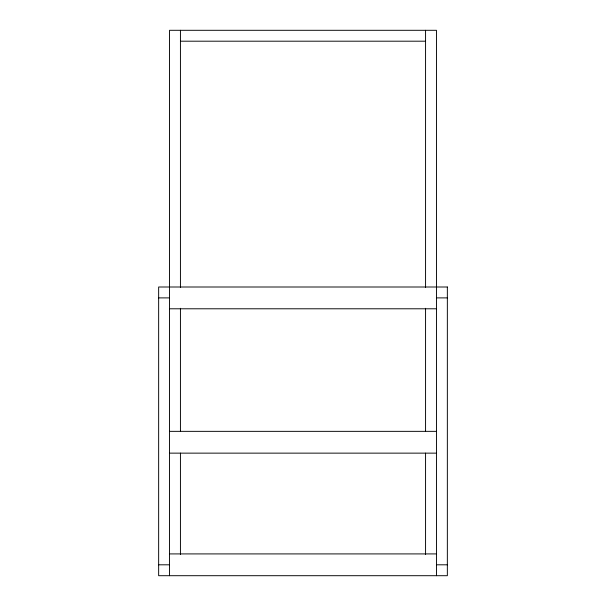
<?xml version="1.0" encoding="UTF-8"?>
<svg xmlns="http://www.w3.org/2000/svg" width="606" height="606" viewBox="0 0 606 606"><rect width="100%" height="100%" fill="white"/><g stroke="black" fill="none" stroke-linecap="round" stroke-linejoin="round"><path stroke-width="0.91" d="M180.436 41.193L425.563 41.193M158.651 297.894L169.544 297.894M436.456 297.894L447.349 297.894M169.544 308.787L436.456 308.787M169.544 431.351L436.456 431.351M169.544 453.137L436.456 453.137M169.544 553.914L436.456 553.914M158.651 564.807L169.544 564.807M436.456 564.807L447.349 564.807M436.456 575.7L436.456 30.3L169.544 30.3L169.544 575.7M425.563 30.3L425.563 287.555M425.563 308.302L425.563 431.351M425.563 453.121L425.563 554.392M180.436 30.3L180.436 287.532M180.436 308.302L180.436 431.351M180.436 453.121L180.436 554.392M447.349 287.002L158.651 287.002L158.651 575.7L447.349 575.7L447.349 287.002"/></g></svg>
